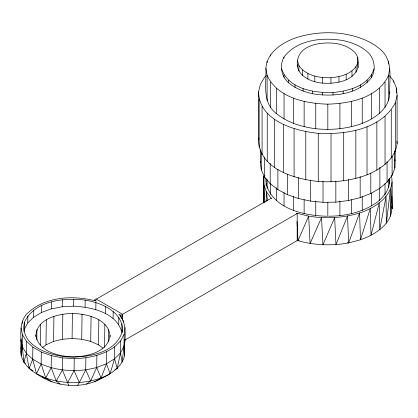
<?xml version="1.0" encoding="UTF-8"?>
<svg xmlns="http://www.w3.org/2000/svg" width="418" height="418" viewBox="0 0 418 418"><rect width="100%" height="100%" fill="white"/><g stroke="black" fill="none" stroke-linecap="round" stroke-linejoin="round"><path stroke-width="0.63" d="M263.659 202.866L263.8 176.689L264.218 175.544M263.664 202.74L263.8 176.689L263.951 203.038M120.859 317.225L120.886 315.313L118.937 314.184C129.282 325.57 123.42 341.919 124.507 355.634C121.988 367.297 110.942 373.765 101.051 378.677C80.883 389.571 55.061 386.869 36.528 373.786C27.755 368.65 19.547 359.72 20.989 348.826C21.548 337.368 18.397 324.316 26.135 314.608C43.937 296.372 72.769 294.883 96.177 301.049L94.228 299.92L95.957 298.896L122.61 314.284L297.182 213.499L297.182 240.596L124.872 340.074M22.264 323.621L22.3 321.087M25.488 363.346L23.92 362.301L22.316 346.82L22.473 334.776L21.057 327.926M24.019 331.751L24.411 322.283C34.751 300.401 63.886 297.579 85.167 300.108C101.517 302.689 123.853 312.141 122.443 331.944M32.907 370.724L29.129 368.451L26.318 353.33L26.475 341.292L22.473 334.776M24.322 329.311L27.776 322.91L27.865 315.888M52.036 381.927L45.74 378.039L36.528 373.786L32.698 359.172L32.855 347.133L26.475 341.292M27.776 322.91L33.665 317.173L33.753 310.151M35.812 336.464C36.241 318.73 58.186 313.772 72.413 313.401C86.97 313.798 109.668 318.96 110.086 337.096M36.815 339.834L36.951 329.541M40.259 344.871L40.525 324.29M33.665 317.173L41.675 312.408L41.763 305.38M125.029 327.456L124.141 334.316L120.64 340.863L114.704 346.757L114.548 358.801L110.065 373.776C90.544 384.408 66.587 385.004 45.74 378.039L41.136 364.041L41.293 352.003L32.855 347.133M42.61 347.499L45.985 344.866L46.314 319.78M41.675 312.408L51.372 308.865L51.461 301.843M60.087 384.184L56.305 381.002L51.195 367.694L51.351 355.655L41.293 352.003M45.985 344.866L53.593 341.407L53.917 316.321M51.372 308.865L62.23 306.744L62.324 299.722M53.593 341.407L62.491 339.228L62.82 314.143M68.766 385.339L62.36 369.94L62.522 357.902L51.351 355.655M62.491 339.228L72.089 338.486L72.413 313.401M122.004 332.796C117.019 312.549 91.678 307.105 73.672 306.154L73.761 299.131M77.638 385.339L79.342 382.517L74.07 370.667L74.226 358.623C88.433 358.289 103.016 355.216 114.704 346.757M103.027 348.236L98.512 344.855L90.732 341.401L81.719 339.228L82.048 314.143M85.073 307.131L85.167 300.108M86.26 384.179L90.654 380.997L85.716 369.836L85.878 357.792M90.732 341.401L91.061 316.316M95.821 309.618L95.915 302.595M94.196 381.921L101.072 378.029L96.71 367.485L96.871 355.446M98.512 344.855L98.841 319.775M104.557 347.436L104.861 324.279M105.341 313.479L105.435 306.457M101.072 378.029L106.491 363.744L106.647 351.705M108.544 341.752L108.706 329.53M113.116 318.516L113.205 311.494M118.722 324.446L118.816 317.424M124.768 341.36L124.872 339.494L122.087 362.286L120.483 352.902L120.64 340.863M121.863 330.957L121.957 323.934M123.253 321.897L123.268 320.627M124.35 349.427L124.507 355.634L123.984 346.355L124.141 334.316M266.203 201.319L266.365 191.716L263.748 184.281L264.918 202.416M260.362 149.796L260.362 162.524L261.276 169.912L264.594 177.065L270.2 183.727L277.892 189.657L287.385 194.642L298.342 198.498L310.36 201.084L323.015 202.312L335.842 202.134L348.377 200.562L360.17 197.646L370.797 193.492L379.868 188.257L387.063 182.123L392.11 175.314L394.838 168.073L395.146 151.123M266.094 185.284L266.198 180.942M124.371 348.189L124.621 343.842M20.989 348.826L21.125 346.94M24.411 322.283C19.494 345.404 48.749 355.216 66.614 356.867C86.568 357.996 116.622 353.597 122.464 330.669M20.9 339.97L22.316 346.82L21.161 355.65L21.125 338.726M265.916 68.406C266.642 53.342 280.661 43.759 293.431 38.686C308.249 33.252 324.258 31.763 339.907 33.346C353.983 35.201 368.154 39.449 379.309 48.545C393.73 59.617 389.205 77.936 389.743 93.684C389.012 108.753 374.998 118.331 362.228 123.404C347.41 128.843 331.401 130.327 315.752 128.744C301.676 126.894 287.506 122.641 276.35 113.544C261.929 102.473 266.449 84.154 265.916 68.406L267.102 75.381L267.102 100.66M388.552 100.66L388.552 75.381L389.743 68.406M297.506 60.918C299.528 43.754 323.553 41.528 337.007 43.624C343.742 45.066 350.467 47.61 355.227 52.793C358.806 57.015 357.918 62.564 358.007 67.669C353.158 81.573 335.487 83.966 322.675 83.14C310.919 82.289 295.024 75.156 297.506 60.918L298.912 65.616L298.912 71.18M297.506 66.478L297.825 64.696M110.112 335.163C108.33 352.06 87.508 356.491 73.526 356.941C59.215 356.444 38.519 352.029 35.828 335.179M260.362 162.524L260.613 161.296M114.934 369.737L117.192 368.436L120.483 352.902L123.984 346.355M121.633 318.62L122.61 314.284L120.886 315.313M389.519 75.653L393.578 80.961L396.51 88.151L397.1 95.534L397.1 143.661C395.125 159.389 380.594 169.28 367.02 174.839C351.501 180.701 334.745 182.588 318.25 181.464C294.727 179.087 259.15 168.94 258.559 139.962L258.559 91.835L260.325 84.52L264.39 77.513L266.172 75.668M258.559 139.962L258.998 138.133M395.334 150.976L395.334 102.849L397.1 95.534M23.92 362.301L26.318 353.33L22.316 346.82M297.041 240.381L298.013 240.684C314.451 245.361 331.866 245.972 348.654 242.91L359.569 212.981C375.479 207.924 395.506 194.825 391.426 175.544M29.129 368.451L32.698 359.172L26.318 353.33M284 57.026C279.339 65.386 281.246 76.389 288.509 82.67C295.327 88.517 303.823 91.767 312.492 93.71C332.885 97.133 358.231 94.949 371.659 77.262C376.32 68.902 374.408 57.898 367.15 51.618C360.326 45.771 351.836 42.521 343.168 40.572C322.769 37.155 297.428 39.339 284 57.026L284 58.29M281.685 68.881C288.477 89.227 314.446 93.052 333.026 92.519C348.737 91.077 368.723 85.794 373.974 68.881M298.912 65.616C305.877 75.799 319.42 78.041 330.931 77.743C341.344 76.787 354.574 73.359 358.007 62.11M299.278 240.575L298.013 240.684L308.641 216.122C325.585 218.922 343.126 218.065 359.569 212.981L360.494 239.77L348.654 242.91L347.478 242.639M90.654 380.997L96.71 367.485L106.491 363.744L114.548 358.801L120.483 352.902M36.528 373.786L41.136 364.041C58.567 371.55 78.464 372.412 96.71 367.485M79.342 382.517L85.716 369.836M267.102 75.381C277.479 97.796 305.401 103.549 327.827 104.155C350.258 103.549 378.18 97.796 388.552 75.381M45.74 378.039L51.195 367.694M67.695 382.517L74.07 370.667M56.305 381.002L62.36 369.94M258.559 91.835C259.15 120.812 294.727 130.959 318.25 133.337C345.707 134.664 381.096 129.69 395.334 102.849M101.051 378.677L103.021 377.198M96.344 299.121L270.916 198.331L271.543 198.691L266.365 191.716L267.546 200.661M62.23 306.744L73.672 306.154M326.886 216.226C304.325 215.745 272.379 208.754 266.094 183.35M328.762 216.2C345.963 216.21 363.67 212.03 377.736 201.795C384.461 196.162 390.83 187.792 389.33 178.538M62.522 357.902L74.226 358.623M72.089 338.486L81.719 339.228M297.182 213.499L296.555 213.133L308.641 216.122L310.114 243.475L321.52 217.637L322.942 244.802L334.666 217.606L335.962 244.614L347.53 216.033L348.654 242.91M32.698 359.172L41.136 364.041M42.458 376.837L45.019 378.687M106.491 363.744L110.065 373.776M394.791 159.451L395.146 160.669M114.548 358.801L117.192 368.436M389.419 91.782L389.743 93.684M391.87 206.173C392.951 223.703 375.035 234.67 360.494 239.77L370.285 208.587L370.996 235.318L379.236 203.028L379.732 229.738L386.039 196.533L386.342 223.254L390.417 189.375L390.553 216.137L392.188 181.851L392.199 208.676L391.87 196.345M396.901 141.2L397.1 143.661M358.007 67.669L357.724 57.344M296.994 221.462L298.013 240.684M396.51 88.151L396.51 92.707M394.838 150.893L394.838 168.073M393.578 80.961L393.578 82.262M392.11 156.222L392.11 175.314M391.264 109.856L391.264 157.983M389.743 178.136L389.722 183.471M388.552 61.436L388.552 64.027M388.552 179.364L388.552 187.666M387.063 161.756L387.063 182.123M385.03 82.085L385.03 107.363M385.041 116.308L385.041 164.436M385.03 183.512L385.03 195.007M379.868 167.257L379.868 188.257M379.309 88.266L379.309 113.544M379.309 188.419L379.309 200.551M376.864 121.993L376.864 170.121M371.659 74.733L371.659 77.262M371.607 93.684L371.607 118.963M371.607 193.194L371.607 205.964M370.797 173.13L370.797 193.492M367.15 80.141L367.15 82.67M367.02 126.711L367.02 174.839M362.228 98.131L362.228 123.404M362.228 196.366L362.228 210.411M360.666 84.838L360.666 87.367M360.17 176.647L360.17 197.646M356.052 66.744L356.052 72.304M355.838 130.311L355.838 178.439M352.536 88.579L352.536 91.108M352.003 70.903L352.003 76.463M351.522 101.433L351.522 126.711M351.522 199.668L351.522 213.718M348.377 179.562L348.377 200.562M346.161 74.273L346.161 79.838M343.706 132.658L343.706 180.785M343.168 91.187L343.168 93.71M339.907 103.465L339.907 128.744M339.907 201.063L339.907 215.751M338.956 76.614L338.956 82.174M335.842 181.135L335.842 202.134M333.026 92.519L333.026 95.048M331.03 133.676L331.03 181.804M330.931 77.743L330.931 83.302M327.827 104.155L327.827 129.428M327.827 202.39L327.827 216.435M323.015 181.313L323.015 202.312M322.675 77.581L322.675 83.14M322.628 92.519L322.628 95.048M318.25 133.337L318.25 181.464M315.752 103.465L315.752 128.744M315.752 201.063L315.752 215.751M314.801 76.139L314.801 81.698M312.492 91.187L312.492 93.71M310.36 180.085L310.36 201.084M307.888 73.521L307.888 79.08M305.793 131.644L305.793 179.771M304.137 101.433L304.137 126.711M304.137 199.668L304.137 213.718M303.123 88.579L303.123 91.108M302.46 69.926L302.46 75.486M298.342 177.493L298.342 198.498M294.993 84.838L294.993 87.367M294.084 128.66L294.084 176.788M293.431 98.131L293.431 123.404M293.431 196.366L293.431 210.411M288.509 80.141L288.509 82.67M287.385 174.275L287.385 194.642M284.047 93.684L284.047 118.963M284.047 192.557L284.047 205.964M284 74.733L284 77.262M283.529 124.486L283.529 172.613M277.892 169.295L277.892 189.657M276.35 88.266L276.35 113.544M276.35 187.776L276.35 200.551M274.48 119.261L274.48 167.388M270.629 54.727L270.629 56.022M270.629 82.085L270.629 107.363M270.629 183.512L270.629 194.37M270.2 163.365L270.2 183.727M267.248 113.168L267.248 161.296M267.102 61.436L267.102 62.731M267.102 179.364L267.102 188.304M265.916 178.136L265.916 181.328M264.594 157.335L264.594 177.065M262.081 106.407L262.081 154.535M261.276 152.089L261.276 169.912M259.15 99.218L259.15 147.345M122.61 314.284L122.61 320.089"/></g></svg>
